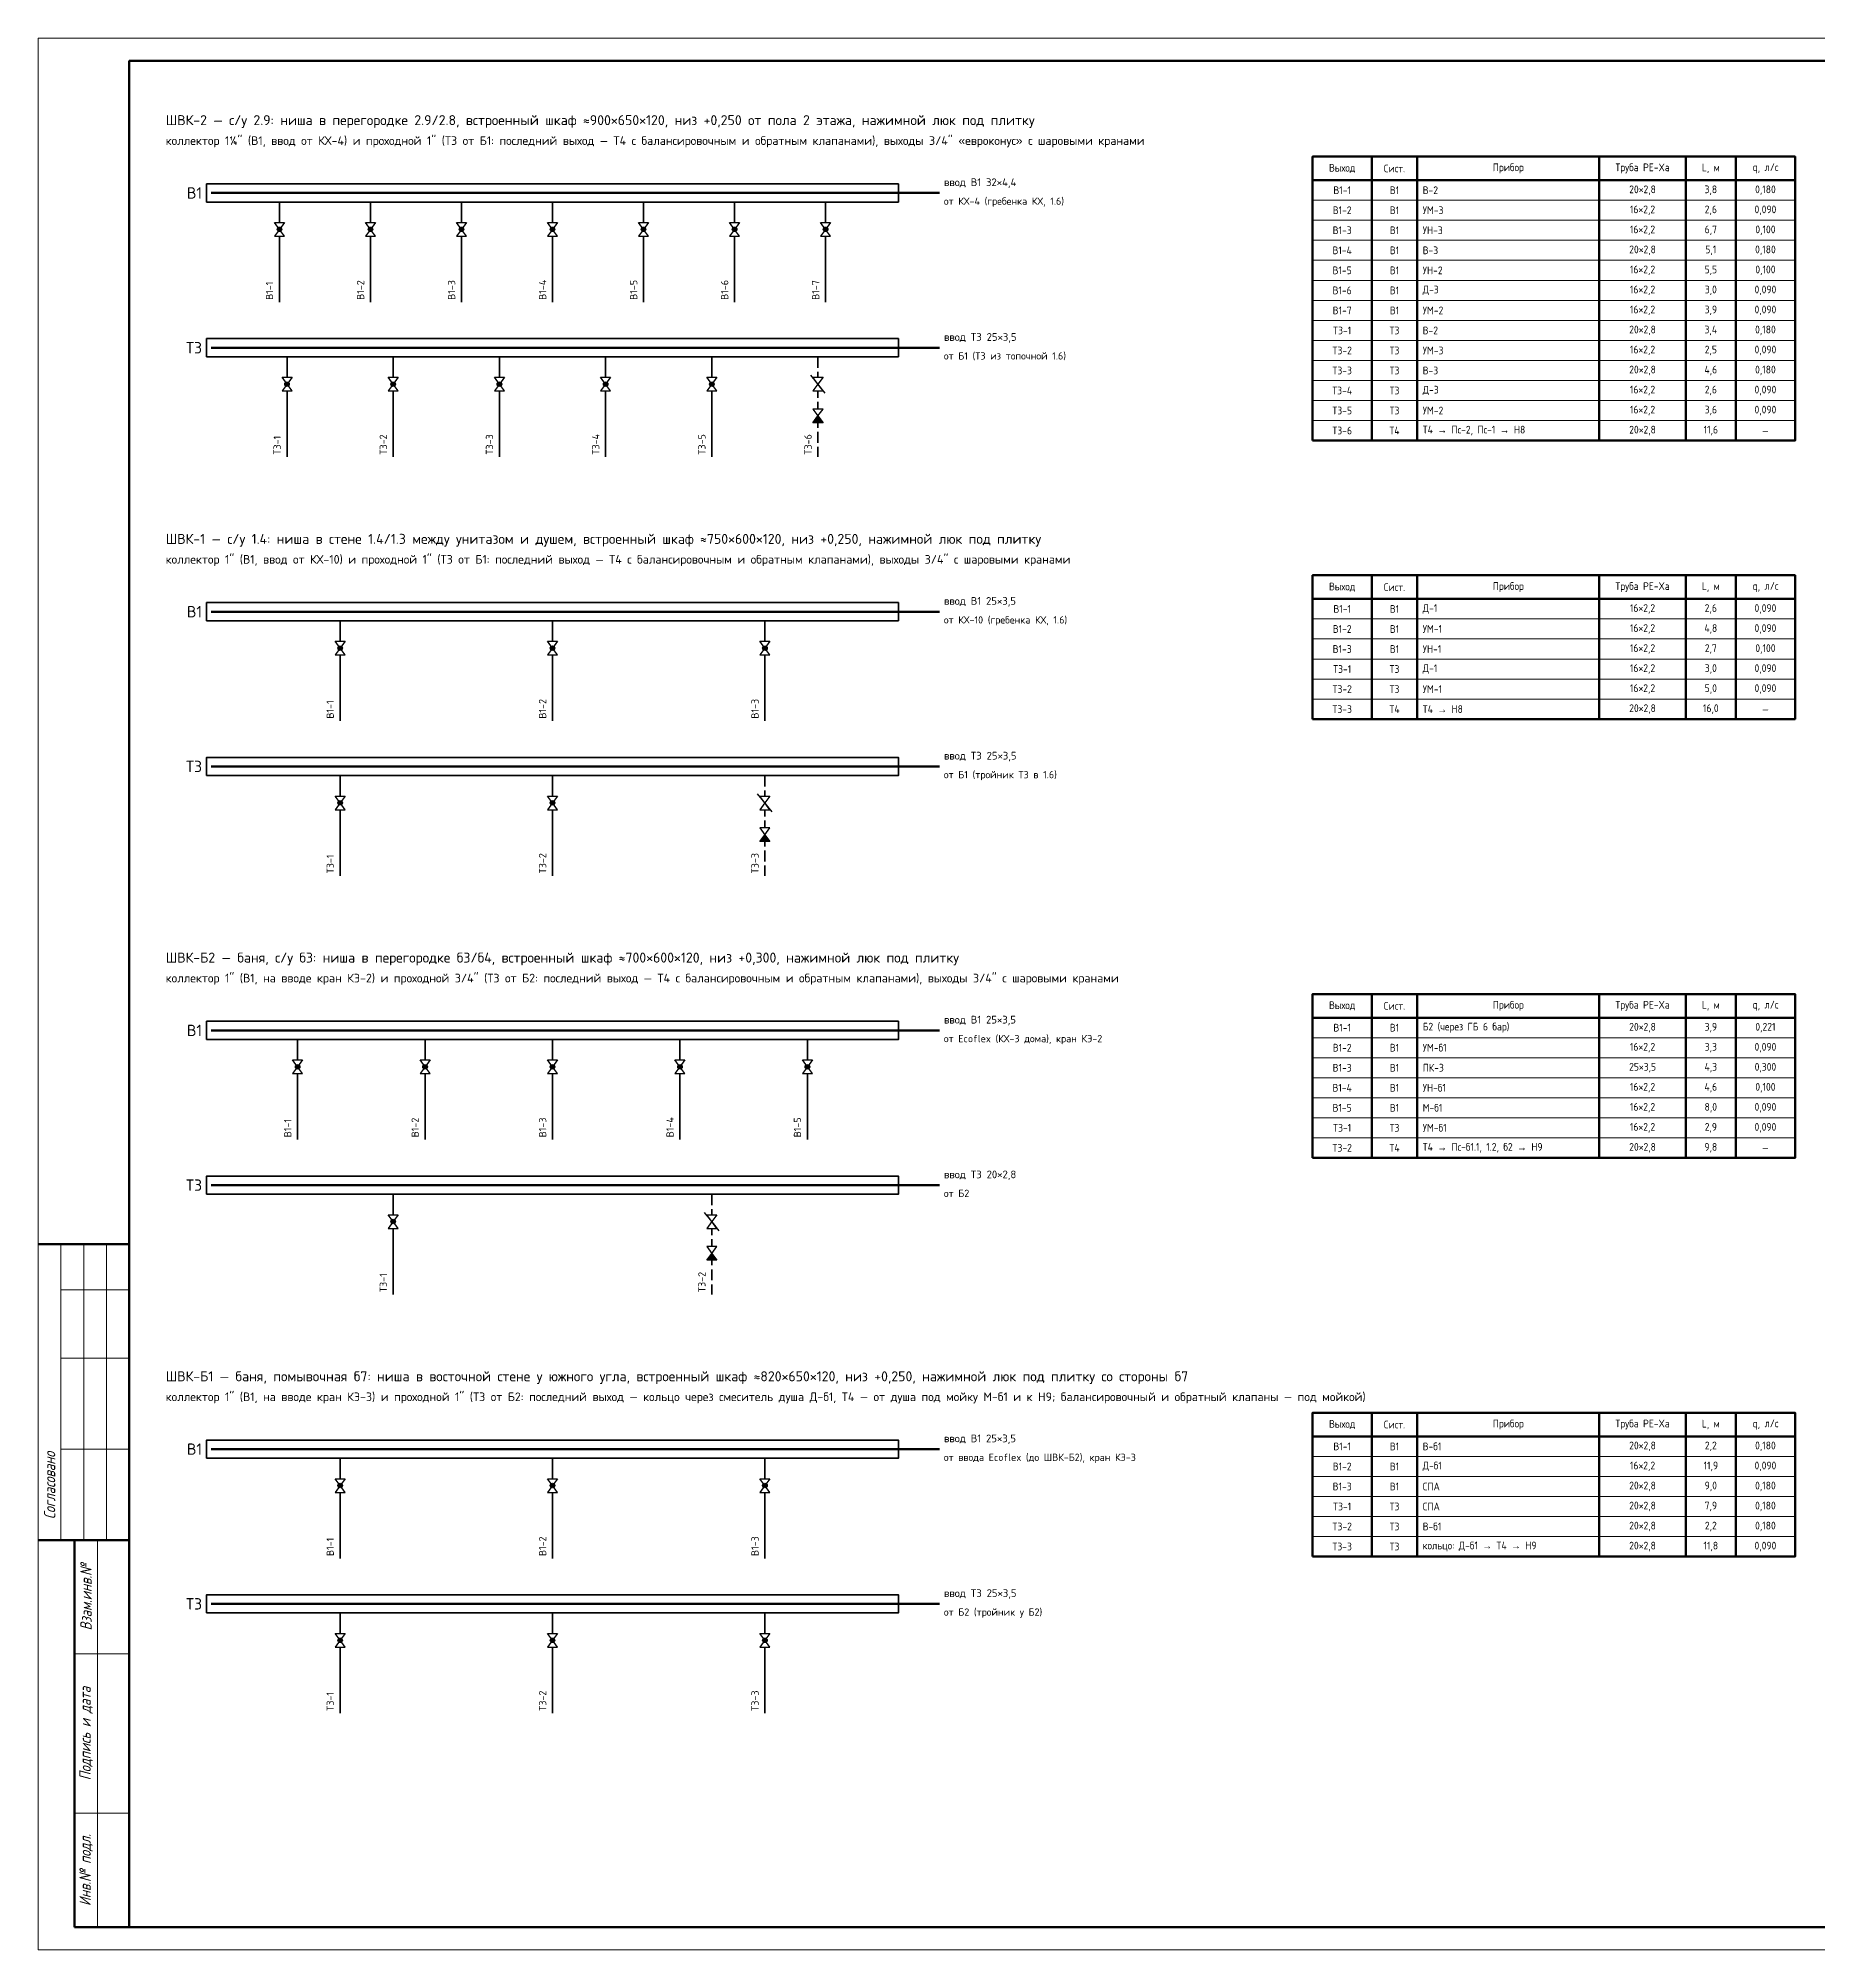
# Paper-space layout 'Лист' of a CAD drawing. Header units: millimetres. Extents: x 0 to 594, y 0 to 420.
# Drawn here: x 0 to 391, y 0 to 420 of the extents above; entities that cross this region are included whole.
import ezdxf
from ezdxf.enums import TextEntityAlignment as Align

# ---------------------------------------------------------------- set-up
doc = ezdxf.new("R2010")
doc.units = ezdxf.units.MM
doc.linetypes.add('ОВ_ШТРИХ', pattern=[330, 240, -90])
for name, color, linetype, lineweight in [('ВК_арматура', 7, 'Continuous', 25), ('ВК_В1', 150, 'Continuous', 35), ('ВК_марки', 7, 'Continuous', 18), ('ВК_оборуд', 7, 'Continuous', 35), ('ВК_Т3', 1, 'Continuous', 35), ('ВК_Т4', 30, 'Continuous', 35), ('ВК_текст', 7, 'Continuous', 18), ('Рамка', 7, 'Continuous', 50), ('Таблицы', 7, 'Continuous', 18), ('Текст', 7, 'Continuous', 18), ('Тонкие', 8, 'Continuous', 13)]:
    doc.layers.add(name, color=color, linetype=linetype, lineweight=lineweight)
doc.styles.add('GOST', font='isocpeur.ttf', dxfattribs={"width": 0.9})
doc.styles.add('GOST_I', font='isocpeur.ttf', dxfattribs={"width": 0.8})

psp = doc.layouts.new('Лист')

# ---------------------------------------------------------------- linework, layer by layer
at = {"layer": 'ВК_В1', "lineweight": 70}
for points in [[(38, 386), (188, 386)], [(38, 294), (188, 294)], [(38, 202), (188, 202)], [(38, 110), (188, 110)]]:
    psp.add_lwpolyline(points, dxfattribs=at)
at = {"layer": 'ВК_В1'}
for points in [[(53, 384), (53, 362)], [(73, 384), (73, 362)], [(93, 384), (93, 362)], [(113, 384), (113, 362)], [(133, 384), (133, 362)], [(153, 384), (153, 362)], [(173, 384), (173, 362)], [(66.33, 292), (66.33, 270)], [(113, 292), (113, 270)], [(159.67, 292), (159.67, 270)], [(57, 200), (57, 178)], [(85, 200), (85, 178)], [(113, 200), (113, 178)], [(141, 200), (141, 178)], [(169, 200), (169, 178)], [(66.33, 108), (66.33, 86)], [(113, 108), (113, 86)], [(159.67, 108), (159.67, 86)]]:
    psp.add_lwpolyline(points, dxfattribs=at)
at = {"layer": 'ВК_В1', "lineweight": 50}
for points in [[(188, 386), (198, 386)], [(188, 294), (198, 294)], [(188, 202), (198, 202)], [(188, 110), (198, 110)]]:
    psp.add_lwpolyline(points, dxfattribs=at)
at = {"layer": 'ВК_оборуд'}
for points in [[(37, 384), (189, 384), (189, 388), (37, 388)], [(37, 350), (189, 350), (189, 354), (37, 354)], [(37, 292), (189, 292), (189, 296), (37, 296)], [(37, 258), (189, 258), (189, 262), (37, 262)], [(37, 200), (189, 200), (189, 204), (37, 204)], [(37, 166), (189, 166), (189, 170), (37, 170)], [(37, 108), (189, 108), (189, 112), (37, 112)], [(37, 74), (189, 74), (189, 78), (37, 78)]]:
    psp.add_lwpolyline(points, close=True, dxfattribs=at)
at = {"layer": 'ВК_Т3', "lineweight": 70}
for points in [[(38, 352), (188, 352)], [(38, 260), (188, 260)], [(38, 168), (188, 168)], [(38, 76), (188, 76)]]:
    psp.add_lwpolyline(points, dxfattribs=at)
at = {"layer": 'ВК_Т3'}
for points in [[(54.67, 350), (54.67, 328)], [(78, 350), (78, 328)], [(101.33, 350), (101.33, 328)], [(124.67, 350), (124.67, 328)], [(148, 350), (148, 328)], [(66.33, 258), (66.33, 236)], [(113, 258), (113, 236)], [(78, 166), (78, 144)], [(66.33, 74), (66.33, 52)], [(113, 74), (113, 52)], [(159.67, 74), (159.67, 52)]]:
    psp.add_lwpolyline(points, dxfattribs=at)
at = {"layer": 'ВК_Т3', "lineweight": 50}
for points in [[(188, 352), (198, 352)], [(188, 260), (198, 260)], [(188, 168), (198, 168)], [(188, 76), (198, 76)]]:
    psp.add_lwpolyline(points, dxfattribs=at)
at = {"layer": 'ВК_Т4', "linetype": 'ОВ_ШТРИХ', "ltscale": 0.01}
for points in [[(171.33, 350), (171.33, 328)], [(159.67, 258), (159.67, 236)], [(148, 166), (148, 144)]]:
    psp.add_lwpolyline(points, dxfattribs=at)
at = {"layer": 'Рамка', "lineweight": 50}
psp.add_lwpolyline([(20, 5), (589, 5), (589, 415), (20, 415)], close=True, dxfattribs=at)
at = {"layer": 'Таблицы', "lineweight": 50}
for p, q in [((293, 394), (293, 331.6)), ((303, 394), (303, 331.6)), ((343, 394), (343, 331.6)), ((362, 394), (362, 331.6)), ((373, 394), (373, 331.6)), ((280, 388.8), (386, 388.8)), ((293, 302), (293, 270.4)), ((303, 302), (303, 270.4)), ((343, 302), (343, 270.4)), ((362, 302), (362, 270.4)), ((373, 302), (373, 270.4)), ((280, 296.8), (386, 296.8)), ((293, 210), (293, 174)), ((303, 210), (303, 174)), ((343, 210), (343, 174)), ((362, 210), (362, 174)), ((373, 210), (373, 174)), ((280, 204.8), (386, 204.8)), ((0, 155), (20, 155)), ((293, 118), (293, 86.4)), ((303, 118), (303, 86.4)), ((343, 118), (343, 86.4)), ((362, 118), (362, 86.4)), ((373, 118), (373, 86.4)), ((280, 112.8), (386, 112.8)), ((0, 90), (20, 90)), ((8, 5), (8, 90)), ((8, 5), (20, 5))]:
    psp.add_line(p, q, dxfattribs=at)
at = {"layer": 'Таблицы', "lineweight": 18}
for p, q in [((280, 384.4), (386, 384.4)), ((280, 380), (386, 380)), ((280, 375.6), (386, 375.6)), ((280, 371.2), (386, 371.2)), ((280, 366.8), (386, 366.8)), ((280, 362.4), (386, 362.4)), ((280, 358), (386, 358)), ((280, 353.6), (386, 353.6)), ((280, 349.2), (386, 349.2)), ((280, 344.8), (386, 344.8)), ((280, 340.4), (386, 340.4)), ((280, 336), (386, 336)), ((280, 331.6), (386, 331.6)), ((280, 292.4), (386, 292.4)), ((280, 288), (386, 288)), ((280, 283.6), (386, 283.6)), ((280, 279.2), (386, 279.2)), ((280, 274.8), (386, 274.8)), ((280, 270.4), (386, 270.4)), ((280, 200.4), (386, 200.4)), ((280, 196), (386, 196)), ((280, 191.6), (386, 191.6)), ((280, 187.2), (386, 187.2)), ((280, 182.8), (386, 182.8)), ((280, 178.4), (386, 178.4)), ((280, 174), (386, 174)), ((280, 108.4), (386, 108.4)), ((280, 104), (386, 104)), ((280, 99.6), (386, 99.6)), ((280, 95.2), (386, 95.2)), ((280, 90.8), (386, 90.8)), ((280, 86.4), (386, 86.4))]:
    psp.add_line(p, q, dxfattribs=at)
at = {"layer": 'Таблицы'}
for p, q in [((5, 90), (5, 155)), ((10, 90), (10, 155)), ((15, 90), (15, 155)), ((5, 145), (20, 145)), ((5, 130), (20, 130)), ((5, 110), (20, 110)), ((13, 5), (13, 90)), ((8, 65), (20, 65)), ((8, 30), (20, 30))]:
    psp.add_line(p, q, dxfattribs=at)
at = {"layer": 'Таблицы', "lineweight": 50}
for points in [[(280, 331.6), (386, 331.6), (386, 394), (280, 394)], [(280, 270.4), (386, 270.4), (386, 302), (280, 302)], [(280, 174), (386, 174), (386, 210), (280, 210)], [(280, 86.4), (386, 86.4), (386, 118), (280, 118)]]:
    psp.add_lwpolyline(points, close=True, dxfattribs=at)
at = {"layer": 'Тонкие'}
psp.add_lwpolyline([(0, 0), (594, 0), (594, 420), (0, 420)], close=True, dxfattribs=at)

# ---------------------------------------------------------------- texts
at = {"layer": 'ВК_марки', "style": 'GOST'}
for s, p in [('В1', (36, 386)), ('Т3', (36, 352)), ('В1', (36, 294)), ('Т3', (36, 260)), ('В1', (36, 202)), ('Т3', (36, 168)), ('В1', (36, 110)), ('Т3', (36, 76))]:
    psp.add_text(s, height=2.5, dxfattribs=at).set_placement(p, align=Align.MIDDLE_RIGHT)
for s, p in [('В1-1', (52.1, 362.5)), ('В1-2', (72.1, 362.5)), ('В1-3', (92.1, 362.5)), ('В1-4', (112.1, 362.5)), ('В1-5', (132.1, 362.5)), ('В1-6', (152.1, 362.5)), ('В1-7', (172.1, 362.5)), ('Т3-1', (53.77, 328.5)), ('Т3-2', (77.1, 328.5)), ('Т3-3', (100.43, 328.5)), ('Т3-4', (123.77, 328.5)), ('Т3-5', (147.1, 328.5)), ('Т3-6', (170.43, 328.5)), ('В1-1', (65.43, 270.5)), ('В1-2', (112.1, 270.5)), ('В1-3', (158.77, 270.5)), ('Т3-1', (65.43, 236.5)), ('Т3-2', (112.1, 236.5)), ('Т3-3', (158.77, 236.5)), ('В1-1', (56.1, 178.5)), ('В1-2', (84.1, 178.5)), ('В1-3', (112.1, 178.5)), ('В1-4', (140.1, 178.5)), ('В1-5', (168.1, 178.5)), ('Т3-1', (77.1, 144.5)), ('Т3-2', (147.1, 144.5)), ('В1-1', (65.43, 86.5)), ('В1-2', (112.1, 86.5)), ('В1-3', (158.77, 86.5)), ('Т3-1', (65.43, 52.5)), ('Т3-2', (112.1, 52.5)), ('Т3-3', (158.77, 52.5))]:
    psp.add_text(s, height=1.6, rotation=90, dxfattribs=at).set_placement(p, align=Align.BOTTOM_LEFT)
at = {"layer": 'ВК_текст', "style": 'GOST'}
for s, p in [('ввод В1 32×4,4', (199, 387)), ('ввод Т3 25×3,5', (199, 353)), ('ввод В1 25×3,5', (199, 295)), ('ввод Т3 25×3,5', (199, 261)), ('ввод В1 25×3,5', (199, 203)), ('ввод Т3 20×2,8', (199, 169)), ('ввод В1 25×3,5', (199, 111)), ('ввод Т3 25×3,5', (199, 77))]:
    psp.add_text(s, height=1.7, dxfattribs=at).set_placement(p, align=Align.BOTTOM_LEFT)
for s, p in [('от КХ-4 (гребенка КХ, 1.6)', (199, 385)), ('от Б1 (Т3 из топочной 1.6)', (199, 351)), ('от КХ-10 (гребенка КХ, 1.6)', (199, 293)), ('от Б1 (тройник Т3 в 1.6)', (199, 259)), ('от Ecoflex (КХ-3 дома), кран КЭ-2', (199, 201)), ('от Б2', (199, 167)), ('от ввода Ecoflex (до ШВК-Б2), кран КЭ-3', (199, 109)), ('от Б2 (тройник у Б2)', (199, 75))]:
    psp.add_text(s, height=1.6, dxfattribs=at).set_placement(p, align=Align.TOP_LEFT)
at = {"layer": 'Текст', "style": 'GOST'}
for s, height, p in [('ШВК-2 — с/у 2.9: ниша в перегородке 2.9/2.8, встроенный шкаф ≈900×650×120, низ +0,250 от пола 2 этажа, нажимной люк под плитку', 2.2, (28, 402)), ('коллектор 1¼" (В1, ввод от КХ-4) и проходной 1" (Т3 от Б1: последний выход — Т4 с балансировочным и обратным клапанами), выходы 3/4" «евроконус» с шаровыми кранами', 1.9, (28, 397.5)), ('ШВК-1 — с/у 1.4: ниша в стене 1.4/1.3 между унитазом и душем, встроенный шкаф ≈750×600×120, низ +0,250, нажимной люк под плитку', 2.2, (28, 310)), ('коллектор 1" (В1, ввод от КХ-10) и проходной 1" (Т3 от Б1: последний выход — Т4 с балансировочным и обратным клапанами), выходы 3/4" с шаровыми кранами', 1.9, (28, 305.5)), ('ШВК-Б2 — баня, с/у б3: ниша в перегородке б3/б4, встроенный шкаф ≈700×600×120, низ +0,300, нажимной люк под плитку', 2.2, (28, 218)), ('коллектор 1" (В1, на вводе кран КЭ-2) и проходной 3/4" (Т3 от Б2: последний выход — Т4 с балансировочным и обратным клапанами), выходы 3/4" с шаровыми кранами', 1.9, (28, 213.5)), ('ШВК-Б1 — баня, помывочная б7: ниша в восточной стене у южного угла, встроенный шкаф ≈820×650×120, низ +0,250, нажимной люк под плитку со стороны б7', 2.2, (28, 126)), ('коллектор 1" (В1, на вводе кран КЭ-3) и проходной 1" (Т3 от Б2: последний выход — кольцо через смеситель душа Д-б1, Т4 — от душа под мойку М-б1 и к Н9; балансировочный и обратный клапаны — под мойкой)', 1.9, (28, 121.5))]:
    psp.add_text(s, height=height, dxfattribs=at).set_placement(p, align=Align.MIDDLE_LEFT)
at = {"layer": 'Текст', "char_height": 1.7, "style": 'GOST'}
for s, insert, width, attachment_point in [('Выход', (286.5, 391.4), 11, 5), ('Сист.', (298, 391.4), 8, 5), ('Прибор', (323, 391.4), 38, 5), ('Труба PE-Xa', (352.5, 391.4), 17, 5), ('L, м', (367.5, 391.4), 9, 5), ('q, л/с', (379.5, 391.4), 11, 5), ('В1-1', (286.5, 386.6), 11, 5), ('В1', (298, 386.6), 8, 5), ('В-2', (304.2, 386.6), 37.6, 4), ('20×2,8', (352.5, 386.6), 17, 5), ('3,8', (367.5, 386.6), 9, 5), ('0,180', (379.5, 386.6), 11, 5), ('В1-2', (286.5, 382.2), 11, 5), ('В1', (298, 382.2), 8, 5), ('УМ-3', (304.2, 382.2), 37.6, 4), ('16×2,2', (352.5, 382.2), 17, 5), ('2,6', (367.5, 382.2), 9, 5), ('0,090', (379.5, 382.2), 11, 5), ('В1-3', (286.5, 377.8), 11, 5), ('В1', (298, 377.8), 8, 5), ('УН-3', (304.2, 377.8), 37.6, 4), ('16×2,2', (352.5, 377.8), 17, 5), ('6,7', (367.5, 377.8), 9, 5), ('0,100', (379.5, 377.8), 11, 5), ('В1-4', (286.5, 373.4), 11, 5), ('В1', (298, 373.4), 8, 5), ('В-3', (304.2, 373.4), 37.6, 4), ('20×2,8', (352.5, 373.4), 17, 5), ('5,1', (367.5, 373.4), 9, 5), ('0,180', (379.5, 373.4), 11, 5), ('В1-5', (286.5, 369), 11, 5), ('В1', (298, 369), 8, 5), ('УН-2', (304.2, 369), 37.6, 4), ('16×2,2', (352.5, 369), 17, 5), ('5,5', (367.5, 369), 9, 5), ('0,100', (379.5, 369), 11, 5), ('В1-6', (286.5, 364.6), 11, 5), ('В1', (298, 364.6), 8, 5), ('Д-3', (304.2, 364.6), 37.6, 4), ('16×2,2', (352.5, 364.6), 17, 5), ('3,0', (367.5, 364.6), 9, 5), ('0,090', (379.5, 364.6), 11, 5), ('16×2,2', (352.5, 360.2), 17, 5), ('3,9', (367.5, 360.2), 9, 5), ('0,090', (379.5, 360.2), 11, 5), ('В1-7', (286.5, 360.2), 11, 5), ('В1', (298, 360.2), 8, 5), ('УМ-2', (304.2, 360.2), 37.6, 4), ('Т3-1', (286.5, 355.8), 11, 5), ('Т3', (298, 355.8), 8, 5), ('В-2', (304.2, 355.8), 37.6, 4), ('20×2,8', (352.5, 355.8), 17, 5), ('3,4', (367.5, 355.8), 9, 5), ('0,180', (379.5, 355.8), 11, 5), ('Т3-2', (286.5, 351.4), 11, 5), ('Т3', (298, 351.4), 8, 5), ('УМ-3', (304.2, 351.4), 37.6, 4), ('16×2,2', (352.5, 351.4), 17, 5), ('2,5', (367.5, 351.4), 9, 5), ('0,090', (379.5, 351.4), 11, 5), ('Т3-3', (286.5, 347), 11, 5), ('Т3', (298, 347), 8, 5), ('В-3', (304.2, 347), 37.6, 4), ('20×2,8', (352.5, 347), 17, 5), ('4,6', (367.5, 347), 9, 5), ('0,180', (379.5, 347), 11, 5), ('Т3-4', (286.5, 342.6), 11, 5), ('Т3', (298, 342.6), 8, 5), ('Д-3', (304.2, 342.6), 37.6, 4), ('16×2,2', (352.5, 342.6), 17, 5), ('2,6', (367.5, 342.6), 9, 5), ('0,090', (379.5, 342.6), 11, 5), ('Т3-5', (286.5, 338.2), 11, 5), ('Т3', (298, 338.2), 8, 5), ('УМ-2', (304.2, 338.2), 37.6, 4), ('16×2,2', (352.5, 338.2), 17, 5), ('3,6', (367.5, 338.2), 9, 5), ('0,090', (379.5, 338.2), 11, 5), ('Т3-6', (286.5, 333.8), 11, 5), ('Т4', (298, 333.8), 8, 5), ('Т4 → Пс-2, Пс-1 → Н8', (304.2, 333.8), 37.6, 4), ('20×2,8', (352.5, 333.8), 17, 5), ('11,6', (367.5, 333.8), 9, 5), ('—', (379.5, 333.8), 11, 5), ('Выход', (286.5, 299.4), 11, 5), ('Сист.', (298, 299.4), 8, 5), ('Прибор', (323, 299.4), 38, 5), ('Труба PE-Xa', (352.5, 299.4), 17, 5), ('L, м', (367.5, 299.4), 9, 5), ('q, л/с', (379.5, 299.4), 11, 5), ('В1-1', (286.5, 294.6), 11, 5), ('В1', (298, 294.6), 8, 5), ('Д-1', (304.2, 294.6), 37.6, 4), ('16×2,2', (352.5, 294.6), 17, 5), ('2,6', (367.5, 294.6), 9, 5), ('0,090', (379.5, 294.6), 11, 5), ('В1-2', (286.5, 290.2), 11, 5), ('В1', (298, 290.2), 8, 5), ('УМ-1', (304.2, 290.2), 37.6, 4), ('16×2,2', (352.5, 290.2), 17, 5), ('4,8', (367.5, 290.2), 9, 5), ('0,090', (379.5, 290.2), 11, 5), ('В1-3', (286.5, 285.8), 11, 5), ('В1', (298, 285.8), 8, 5), ('УН-1', (304.2, 285.8), 37.6, 4), ('16×2,2', (352.5, 285.8), 17, 5), ('2,7', (367.5, 285.8), 9, 5), ('0,100', (379.5, 285.8), 11, 5), ('Т3-1', (286.5, 281.4), 11, 5), ('Т3', (298, 281.4), 8, 5), ('Д-1', (304.2, 281.4), 37.6, 4), ('16×2,2', (352.5, 281.4), 17, 5), ('3,0', (367.5, 281.4), 9, 5), ('0,090', (379.5, 281.4), 11, 5), ('Т3-2', (286.5, 277), 11, 5), ('Т3', (298, 277), 8, 5), ('УМ-1', (304.2, 277), 37.6, 4), ('16×2,2', (352.5, 277), 17, 5), ('5,0', (367.5, 277), 9, 5), ('0,090', (379.5, 277), 11, 5), ('Т3-3', (286.5, 272.6), 11, 5), ('Т4', (298, 272.6), 8, 5), ('Т4 → Н8', (304.2, 272.6), 37.6, 4), ('20×2,8', (352.5, 272.6), 17, 5), ('16,0', (367.5, 272.6), 9, 5), ('—', (379.5, 272.6), 11, 5), ('Выход', (286.5, 207.4), 11, 5), ('Сист.', (298, 207.4), 8, 5), ('Прибор', (323, 207.4), 38, 5), ('Труба PE-Xa', (352.5, 207.4), 17, 5), ('L, м', (367.5, 207.4), 9, 5), ('q, л/с', (379.5, 207.4), 11, 5), ('В1-1', (286.5, 202.6), 11, 5), ('В1', (298, 202.6), 8, 5), ('Б2 (через ГБ 6 бар)', (304.2, 202.6), 37.6, 4), ('20×2,8', (352.5, 202.6), 17, 5), ('3,9', (367.5, 202.6), 9, 5), ('0,221', (379.5, 202.6), 11, 5), ('В1-2', (286.5, 198.2), 11, 5), ('В1', (298, 198.2), 8, 5), ('УМ-б1', (304.2, 198.2), 37.6, 4), ('16×2,2', (352.5, 198.2), 17, 5), ('3,3', (367.5, 198.2), 9, 5), ('0,090', (379.5, 198.2), 11, 5), ('В1-3', (286.5, 193.8), 11, 5), ('В1', (298, 193.8), 8, 5), ('ПК-3', (304.2, 193.8), 37.6, 4), ('25×3,5', (352.5, 193.8), 17, 5), ('4,3', (367.5, 193.8), 9, 5), ('0,300', (379.5, 193.8), 11, 5), ('В1-4', (286.5, 189.4), 11, 5), ('В1', (298, 189.4), 8, 5), ('УН-б1', (304.2, 189.4), 37.6, 4), ('16×2,2', (352.5, 189.4), 17, 5), ('4,6', (367.5, 189.4), 9, 5), ('0,100', (379.5, 189.4), 11, 5), ('В1-5', (286.5, 185), 11, 5), ('В1', (298, 185), 8, 5), ('М-б1', (304.2, 185), 37.6, 4), ('16×2,2', (352.5, 185), 17, 5), ('8,0', (367.5, 185), 9, 5), ('0,090', (379.5, 185), 11, 5), ('Т3-1', (286.5, 180.6), 11, 5), ('Т3', (298, 180.6), 8, 5), ('УМ-б1', (304.2, 180.6), 37.6, 4), ('16×2,2', (352.5, 180.6), 17, 5), ('2,9', (367.5, 180.6), 9, 5), ('0,090', (379.5, 180.6), 11, 5), ('Т3-2', (286.5, 176.2), 11, 5), ('Т4', (298, 176.2), 8, 5), ('Т4 → Пс-б1.1, 1.2, б2 → Н9', (304.2, 176.2), 37.6, 4), ('20×2,8', (352.5, 176.2), 17, 5), ('9,8', (367.5, 176.2), 9, 5), ('—', (379.5, 176.2), 11, 5), ('Выход', (286.5, 115.4), 11, 5), ('Сист.', (298, 115.4), 8, 5), ('Прибор', (323, 115.4), 38, 5), ('Труба PE-Xa', (352.5, 115.4), 17, 5), ('L, м', (367.5, 115.4), 9, 5), ('q, л/с', (379.5, 115.4), 11, 5), ('В1-1', (286.5, 110.6), 11, 5), ('В1', (298, 110.6), 8, 5), ('В-б1', (304.2, 110.6), 37.6, 4), ('20×2,8', (352.5, 110.6), 17, 5), ('2,2', (367.5, 110.6), 9, 5), ('0,180', (379.5, 110.6), 11, 5), ('В1-2', (286.5, 106.2), 11, 5), ('В1', (298, 106.2), 8, 5), ('Д-б1', (304.2, 106.2), 37.6, 4), ('16×2,2', (352.5, 106.2), 17, 5), ('11,9', (367.5, 106.2), 9, 5), ('0,090', (379.5, 106.2), 11, 5), ('В1-3', (286.5, 101.8), 11, 5), ('В1', (298, 101.8), 8, 5), ('СПА', (304.2, 101.8), 37.6, 4), ('20×2,8', (352.5, 101.8), 17, 5), ('9,0', (367.5, 101.8), 9, 5), ('0,180', (379.5, 101.8), 11, 5), ('Т3-1', (286.5, 97.4), 11, 5), ('Т3', (298, 97.4), 8, 5), ('СПА', (304.2, 97.4), 37.6, 4), ('20×2,8', (352.5, 97.4), 17, 5), ('7,9', (367.5, 97.4), 9, 5), ('0,180', (379.5, 97.4), 11, 5), ('Т3-2', (286.5, 93), 11, 5), ('Т3', (298, 93), 8, 5), ('В-б1', (304.2, 93), 37.6, 4), ('20×2,8', (352.5, 93), 17, 5), ('2,2', (367.5, 93), 9, 5), ('0,180', (379.5, 93), 11, 5), ('Т3-3', (286.5, 88.6), 11, 5), ('Т3', (298, 88.6), 8, 5), ('кольцо: Д-б1 → Т4 → Н9', (304.2, 88.6), 37.6, 4), ('20×2,8', (352.5, 88.6), 17, 5), ('11,8', (367.5, 88.6), 9, 5), ('0,090', (379.5, 88.6), 11, 5)]:
    psp.add_mtext(s, dxfattribs=dict(at, insert=insert, width=width, attachment_point=attachment_point))
at = {"layer": 'Текст', "char_height": 2.5, "attachment_point": 5, "rotation": 90, "style": 'GOST_I'}
for s, insert in [('{\\W0.8;\\Q15;Согласовано}', (2.5, 102)), ('{\\W0.8;\\Q15;Взам.инв.№}', (10.5, 77.5)), ('{\\W0.8;\\Q15;Подпись и дата}', (10.5, 47.5)), ('{\\W0.8;\\Q15;Инв.№ подл.}', (10.5, 17.5))]:
    psp.add_mtext(s, dxfattribs=dict(at, insert=insert))

# ---------------------------------------------------------------- next in the draw order: wipeouts: each hides what was drawn before it
for points in [[(51.9, 376.5), (54.1, 376.5), (54.1, 379.5), (51.9, 379.5)], [(71.9, 376.5), (74.1, 376.5), (74.1, 379.5), (71.9, 379.5)], [(91.9, 376.5), (94.1, 376.5), (94.1, 379.5), (91.9, 379.5)], [(111.9, 376.5), (114.1, 376.5), (114.1, 379.5), (111.9, 379.5)], [(131.9, 376.5), (134.1, 376.5), (134.1, 379.5), (131.9, 379.5)], [(151.9, 376.5), (154.1, 376.5), (154.1, 379.5), (151.9, 379.5)], [(171.9, 376.5), (174.1, 376.5), (174.1, 379.5), (171.9, 379.5)], [(53.57, 342.5), (55.77, 342.5), (55.77, 345.5), (53.57, 345.5)], [(76.9, 342.5), (79.1, 342.5), (79.1, 345.5), (76.9, 345.5)], [(100.23, 342.5), (102.43, 342.5), (102.43, 345.5), (100.23, 345.5)], [(123.57, 342.5), (125.77, 342.5), (125.77, 345.5), (123.57, 345.5)], [(146.9, 342.5), (149.1, 342.5), (149.1, 345.5), (146.9, 345.5)], [(170.23, 342.5), (172.43, 342.5), (172.43, 345.5), (170.23, 345.5)], [(170.23, 335.5), (172.43, 335.5), (172.43, 338.5), (170.23, 338.5)], [(65.23, 284.5), (67.43, 284.5), (67.43, 287.5), (65.23, 287.5)], [(111.9, 284.5), (114.1, 284.5), (114.1, 287.5), (111.9, 287.5)], [(158.57, 284.5), (160.77, 284.5), (160.77, 287.5), (158.57, 287.5)], [(65.23, 250.5), (67.43, 250.5), (67.43, 253.5), (65.23, 253.5)], [(111.9, 250.5), (114.1, 250.5), (114.1, 253.5), (111.9, 253.5)], [(158.57, 250.5), (160.77, 250.5), (160.77, 253.5), (158.57, 253.5)], [(158.57, 243.5), (160.77, 243.5), (160.77, 246.5), (158.57, 246.5)], [(55.9, 192.5), (58.1, 192.5), (58.1, 195.5), (55.9, 195.5)], [(83.9, 192.5), (86.1, 192.5), (86.1, 195.5), (83.9, 195.5)], [(111.9, 192.5), (114.1, 192.5), (114.1, 195.5), (111.9, 195.5)], [(139.9, 192.5), (142.1, 192.5), (142.1, 195.5), (139.9, 195.5)], [(167.9, 192.5), (170.1, 192.5), (170.1, 195.5), (167.9, 195.5)], [(76.9, 158.5), (79.1, 158.5), (79.1, 161.5), (76.9, 161.5)], [(146.9, 158.5), (149.1, 158.5), (149.1, 161.5), (146.9, 161.5)], [(146.9, 151.5), (149.1, 151.5), (149.1, 154.5), (146.9, 154.5)], [(65.23, 100.5), (67.43, 100.5), (67.43, 103.5), (65.23, 103.5)], [(111.9, 100.5), (114.1, 100.5), (114.1, 103.5), (111.9, 103.5)], [(158.57, 100.5), (160.77, 100.5), (160.77, 103.5), (158.57, 103.5)], [(65.23, 66.5), (67.43, 66.5), (67.43, 69.5), (65.23, 69.5)], [(111.9, 66.5), (114.1, 66.5), (114.1, 69.5), (111.9, 69.5)], [(158.57, 66.5), (160.77, 66.5), (160.77, 69.5), (158.57, 69.5)]]:
    psp.add_wipeout(points)

# ---------------------------------------------------------------- next in the draw order: hatches: boundary and pattern name
at = {"layer": 'ВК_арматура'}
h = psp.add_hatch(color=7, dxfattribs=at)
edge = h.paths.add_edge_path()
edge.add_arc((53, 378), 0.5, 0, 360)
h = psp.add_hatch(color=7, dxfattribs=at)
edge = h.paths.add_edge_path()
edge.add_arc((73, 378), 0.5, 0, 360)
h = psp.add_hatch(color=7, dxfattribs=at)
edge = h.paths.add_edge_path()
edge.add_arc((93, 378), 0.5, 0, 360)
h = psp.add_hatch(color=7, dxfattribs=at)
edge = h.paths.add_edge_path()
edge.add_arc((113, 378), 0.5, 0, 360)
h = psp.add_hatch(color=7, dxfattribs=at)
edge = h.paths.add_edge_path()
edge.add_arc((133, 378), 0.5, 0, 360)
h = psp.add_hatch(color=7, dxfattribs=at)
edge = h.paths.add_edge_path()
edge.add_arc((153, 378), 0.5, 0, 360)
h = psp.add_hatch(color=7, dxfattribs=at)
edge = h.paths.add_edge_path()
edge.add_arc((173, 378), 0.5, 0, 360)
h = psp.add_hatch(color=7, dxfattribs=at)
edge = h.paths.add_edge_path()
edge.add_arc((54.67, 344), 0.5, 0, 360)
h = psp.add_hatch(color=7, dxfattribs=at)
edge = h.paths.add_edge_path()
edge.add_arc((78, 344), 0.5, 0, 360)
h = psp.add_hatch(color=7, dxfattribs=at)
edge = h.paths.add_edge_path()
edge.add_arc((101.33, 344), 0.5, 0, 360)
h = psp.add_hatch(color=7, dxfattribs=at)
edge = h.paths.add_edge_path()
edge.add_arc((124.67, 344), 0.5, 0, 360)
h = psp.add_hatch(color=7, dxfattribs=at)
edge = h.paths.add_edge_path()
edge.add_arc((148, 344), 0.5, 0, 360)
for points in [[(171.33, 337), (172.43, 335.5), (170.23, 335.5)], [(159.67, 245), (160.77, 243.5), (158.57, 243.5)], [(148, 153), (149.1, 151.5), (146.9, 151.5)]]:
    psp.add_hatch(color=7, dxfattribs=at).paths.add_polyline_path(points)
h = psp.add_hatch(color=7, dxfattribs=at)
edge = h.paths.add_edge_path()
edge.add_arc((66.33, 286), 0.5, 0, 360)
h = psp.add_hatch(color=7, dxfattribs=at)
edge = h.paths.add_edge_path()
edge.add_arc((113, 286), 0.5, 0, 360)
h = psp.add_hatch(color=7, dxfattribs=at)
edge = h.paths.add_edge_path()
edge.add_arc((159.67, 286), 0.5, 0, 360)
h = psp.add_hatch(color=7, dxfattribs=at)
edge = h.paths.add_edge_path()
edge.add_arc((66.33, 252), 0.5, 0, 360)
h = psp.add_hatch(color=7, dxfattribs=at)
edge = h.paths.add_edge_path()
edge.add_arc((113, 252), 0.5, 0, 360)
h = psp.add_hatch(color=7, dxfattribs=at)
edge = h.paths.add_edge_path()
edge.add_arc((57, 194), 0.5, 0, 360)
h = psp.add_hatch(color=7, dxfattribs=at)
edge = h.paths.add_edge_path()
edge.add_arc((85, 194), 0.5, 0, 360)
h = psp.add_hatch(color=7, dxfattribs=at)
edge = h.paths.add_edge_path()
edge.add_arc((113, 194), 0.5, 0, 360)
h = psp.add_hatch(color=7, dxfattribs=at)
edge = h.paths.add_edge_path()
edge.add_arc((141, 194), 0.5, 0, 360)
h = psp.add_hatch(color=7, dxfattribs=at)
edge = h.paths.add_edge_path()
edge.add_arc((169, 194), 0.5, 0, 360)
h = psp.add_hatch(color=7, dxfattribs=at)
edge = h.paths.add_edge_path()
edge.add_arc((78, 160), 0.5, 0, 360)
h = psp.add_hatch(color=7, dxfattribs=at)
edge = h.paths.add_edge_path()
edge.add_arc((66.33, 102), 0.5, 0, 360)
h = psp.add_hatch(color=7, dxfattribs=at)
edge = h.paths.add_edge_path()
edge.add_arc((113, 102), 0.5, 0, 360)
h = psp.add_hatch(color=7, dxfattribs=at)
edge = h.paths.add_edge_path()
edge.add_arc((159.67, 102), 0.5, 0, 360)
h = psp.add_hatch(color=7, dxfattribs=at)
edge = h.paths.add_edge_path()
edge.add_arc((66.33, 68), 0.5, 0, 360)
h = psp.add_hatch(color=7, dxfattribs=at)
edge = h.paths.add_edge_path()
edge.add_arc((113, 68), 0.5, 0, 360)
h = psp.add_hatch(color=7, dxfattribs=at)
edge = h.paths.add_edge_path()
edge.add_arc((159.67, 68), 0.5, 0, 360)

# ---------------------------------------------------------------- next in the draw order: linework, layer by layer
for points in [[(53, 378), (51.9, 379.5), (54.1, 379.5)], [(53, 378), (51.9, 376.5), (54.1, 376.5)], [(73, 378), (71.9, 379.5), (74.1, 379.5)], [(73, 378), (71.9, 376.5), (74.1, 376.5)], [(93, 378), (91.9, 379.5), (94.1, 379.5)], [(93, 378), (91.9, 376.5), (94.1, 376.5)], [(113, 378), (111.9, 379.5), (114.1, 379.5)], [(113, 378), (111.9, 376.5), (114.1, 376.5)], [(133, 378), (131.9, 379.5), (134.1, 379.5)], [(133, 378), (131.9, 376.5), (134.1, 376.5)], [(153, 378), (151.9, 379.5), (154.1, 379.5)], [(153, 378), (151.9, 376.5), (154.1, 376.5)], [(173, 378), (171.9, 379.5), (174.1, 379.5)], [(173, 378), (171.9, 376.5), (174.1, 376.5)], [(54.67, 344), (53.57, 345.5), (55.77, 345.5)], [(78, 344), (76.9, 345.5), (79.1, 345.5)], [(101.33, 344), (100.23, 345.5), (102.43, 345.5)], [(124.67, 344), (123.57, 345.5), (125.77, 345.5)], [(148, 344), (146.9, 345.5), (149.1, 345.5)], [(171.33, 344), (170.23, 345.5), (172.43, 345.5)], [(54.67, 344), (53.57, 342.5), (55.77, 342.5)], [(78, 344), (76.9, 342.5), (79.1, 342.5)], [(101.33, 344), (100.23, 342.5), (102.43, 342.5)], [(124.67, 344), (123.57, 342.5), (125.77, 342.5)], [(148, 344), (146.9, 342.5), (149.1, 342.5)], [(171.33, 344), (170.23, 342.5), (172.43, 342.5)], [(171.33, 337), (172.43, 338.5), (170.23, 338.5)], [(171.33, 337), (172.43, 335.5), (170.23, 335.5)], [(66.33, 286), (65.23, 287.5), (67.43, 287.5)], [(66.33, 286), (65.23, 284.5), (67.43, 284.5)], [(113, 286), (111.9, 287.5), (114.1, 287.5)], [(113, 286), (111.9, 284.5), (114.1, 284.5)], [(159.67, 286), (158.57, 287.5), (160.77, 287.5)], [(159.67, 286), (158.57, 284.5), (160.77, 284.5)], [(66.33, 252), (65.23, 253.5), (67.43, 253.5)], [(66.33, 252), (65.23, 250.5), (67.43, 250.5)], [(113, 252), (111.9, 253.5), (114.1, 253.5)], [(113, 252), (111.9, 250.5), (114.1, 250.5)], [(159.67, 252), (158.57, 253.5), (160.77, 253.5)], [(159.67, 252), (158.57, 250.5), (160.77, 250.5)], [(159.67, 245), (160.77, 246.5), (158.57, 246.5)], [(159.67, 245), (160.77, 243.5), (158.57, 243.5)], [(57, 194), (55.9, 195.5), (58.1, 195.5)], [(57, 194), (55.9, 192.5), (58.1, 192.5)], [(85, 194), (83.9, 195.5), (86.1, 195.5)], [(85, 194), (83.9, 192.5), (86.1, 192.5)], [(113, 194), (111.9, 195.5), (114.1, 195.5)], [(113, 194), (111.9, 192.5), (114.1, 192.5)], [(141, 194), (139.9, 195.5), (142.1, 195.5)], [(141, 194), (139.9, 192.5), (142.1, 192.5)], [(169, 194), (167.9, 195.5), (170.1, 195.5)], [(169, 194), (167.9, 192.5), (170.1, 192.5)], [(78, 160), (76.9, 161.5), (79.1, 161.5)], [(78, 160), (76.9, 158.5), (79.1, 158.5)], [(148, 160), (146.9, 161.5), (149.1, 161.5)], [(148, 160), (146.9, 158.5), (149.1, 158.5)], [(148, 153), (149.1, 154.5), (146.9, 154.5)], [(148, 153), (149.1, 151.5), (146.9, 151.5)], [(66.33, 102), (65.23, 103.5), (67.43, 103.5)], [(66.33, 102), (65.23, 100.5), (67.43, 100.5)], [(113, 102), (111.9, 103.5), (114.1, 103.5)], [(113, 102), (111.9, 100.5), (114.1, 100.5)], [(159.67, 102), (158.57, 103.5), (160.77, 103.5)], [(159.67, 102), (158.57, 100.5), (160.77, 100.5)], [(66.33, 68), (65.23, 69.5), (67.43, 69.5)], [(66.33, 68), (65.23, 66.5), (67.43, 66.5)], [(113, 68), (111.9, 69.5), (114.1, 69.5)], [(113, 68), (111.9, 66.5), (114.1, 66.5)], [(159.67, 68), (158.57, 69.5), (160.77, 69.5)], [(159.67, 68), (158.57, 66.5), (160.77, 66.5)]]:
    psp.add_lwpolyline(points, close=True, dxfattribs=at)
for points in [[(172.93, 342), (169.73, 346)], [(161.27, 250), (158.07, 254)], [(149.6, 158), (146.4, 162)]]:
    psp.add_lwpolyline(points, dxfattribs=at)
for centre in [(53, 378), (73, 378), (93, 378), (113, 378), (133, 378), (153, 378), (173, 378), (54.67, 344), (78, 344), (101.33, 344), (124.67, 344), (148, 344), (66.33, 286), (113, 286), (159.67, 286), (66.33, 252), (113, 252), (57, 194), (85, 194), (113, 194), (141, 194), (169, 194), (78, 160), (66.33, 102), (113, 102), (159.67, 102), (66.33, 68), (113, 68), (159.67, 68)]:
    psp.add_circle(centre, 0.5, dxfattribs=at)

doc.saveas('drawing.dxf')
